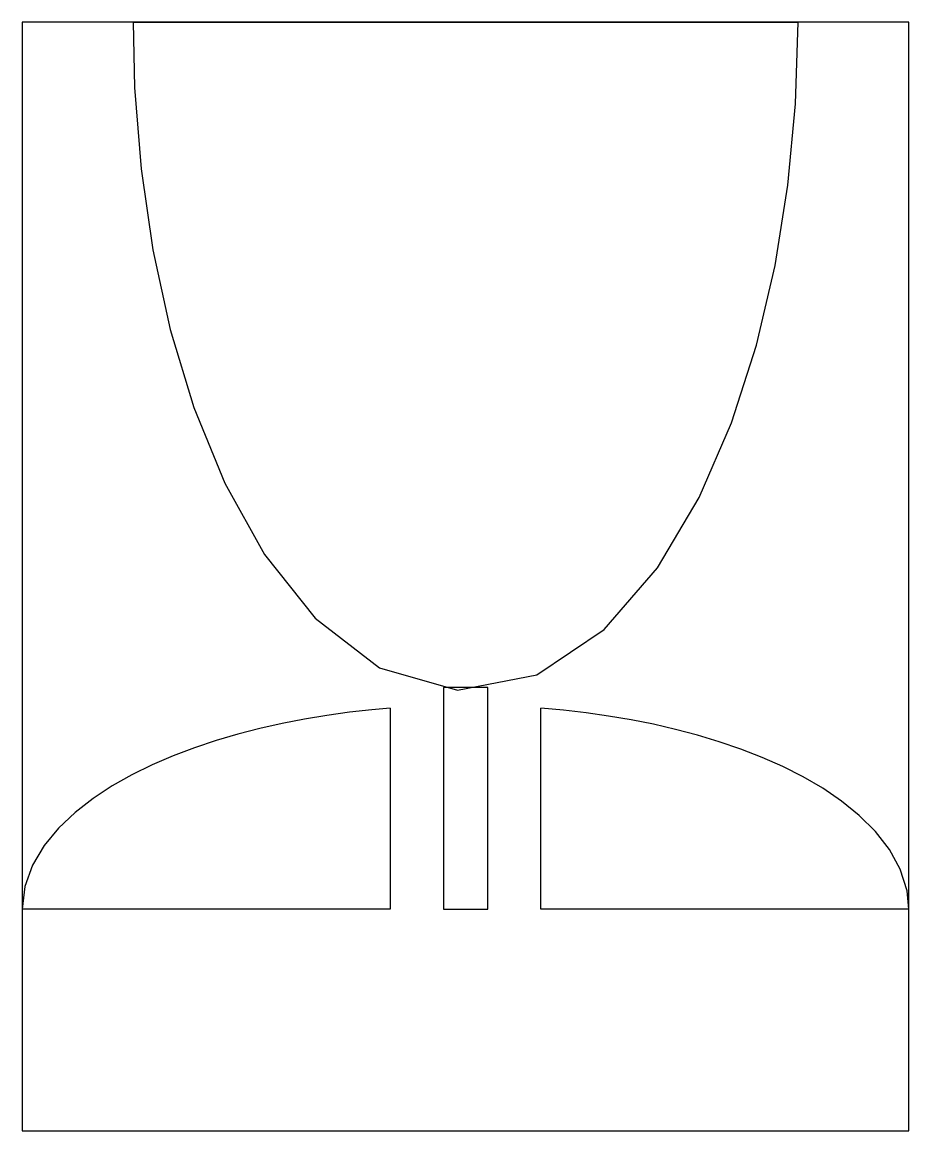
# Model space of a CAD drawing. Extents: x -20 to 20, y -13.8 to 36.2.
import ezdxf

# ---------------------------------------------------------------- set-up
doc = ezdxf.new("R2010")
doc.units = 0

msp = doc.modelspace()

# ---------------------------------------------------------------- linework, layer by layer
at = {"layer": 'KAPTON'}
msp.add_lwpolyline([(-20, -13.75), (20, -13.75), (20, -13.75), (20, 36.25), (20, 36.25), (-20, 36.25), (-20, 36.25), (-20, -13.75)], close=True, dxfattribs=at)
at = {"layer": 'PEC'}
for points in [[(-15, 36.25), (15, 36.25)], [(-15, 36.25), (-14.927881, 33.298665), (-14.633488, 29.629488), (-14.103199, 25.986999), (-13.31931, 22.390708), (-12.252943, 18.868131), (-10.85922, 15.462384), (-9.069371, 12.248485), (-6.781245, 9.371794), (-3.87227, 7.138051), (-0.364385, 6.125559), (3.217413, 6.818012), (6.257915, 8.864305), (8.659701, 11.645451), (10.538944, 14.80746), (12.004717, 18.182642), (13.131724, 21.686203), (13.968837, 25.270434), (14.547635, 28.905507), (14.887767, 32.570715), (15, 36.25)], [(-3.4, 5.316085), (-4.219732, 5.242898), (-5.239558, 5.128679), (-6.256115, 4.988318), (-7.268568, 4.820924), (-8.275962, 4.625391), (-9.277177, 4.400364), (-10.270871, 4.144184), (-11.255412, 3.854841), (-12.22877, 3.529886), (-13.188368, 3.166341), (-14.130864, 2.760563), (-15.051823, 2.308091), (-15.945212, 1.803445), (-16.802612, 1.239934), (-17.611974, 0.609538), (-18.355683, -0.096867), (-19.007798, -0.888237), (-19.531108, -1.769551), (-19.877554, -2.733531), (-20, -3.75)], [(-3.4, 5.316085), (-3.4, -3.75)], [(3.4, -3.75), (3.4, 5.316085)], [(20, -3.75), (19.920804, -2.932082), (19.615397, -1.954456), (19.123053, -1.055607), (18.493098, -0.246583), (17.765147, 0.475985), (16.967168, 1.120686), (16.11818, 1.696763), (15.231156, 2.212492), (14.315115, 2.674826), (13.37649, 3.089467), (12.419985, 3.461063), (11.449126, 3.793404), (10.466624, 4.08959), (9.474602, 4.352165), (8.474762, 4.583219), (7.468496, 4.784476), (6.456964, 4.957347), (5.441151, 5.102985), (4.421911, 5.22232), (3.4, 5.316085)], [(-3.4, -3.75), (-20, -3.75)], [(20, -3.75), (3.4, -3.75)]]:
    msp.add_lwpolyline(points, dxfattribs=at)
msp.add_lwpolyline([(1, -3.75), (1, 6.25), (1, 6.25), (-1, 6.25), (-1, 6.25), (-1, -3.75), (-1, -3.75), (1, -3.75)], close=True, dxfattribs=at)

doc.saveas('drawing.dxf')
